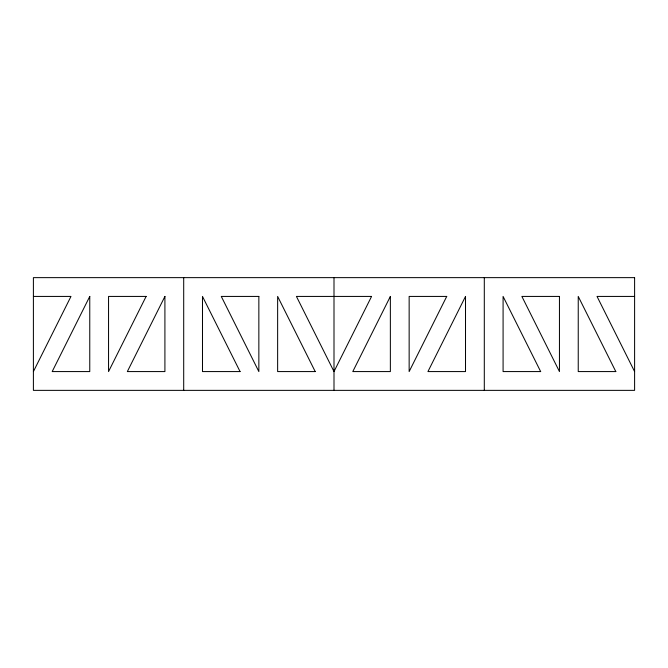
<?xml version="1.0" encoding="UTF-8"?>
<svg xmlns="http://www.w3.org/2000/svg" width="668" height="668" viewBox="0 0 668 668"><rect width="100%" height="100%" fill="white"/><g stroke="black" fill="none" stroke-linecap="round" stroke-linejoin="round"><path stroke-width="1" d="M33.4 371.575L70.975 296.425L33.4 296.425M634.6 296.425L597.025 296.425L634.6 371.575M484.3 277.637L484.3 390.363M334 277.637L334 390.363M183.7 277.637L183.7 390.363M89.763 296.425L52.188 371.575L89.763 371.575L89.763 296.425M146.125 296.425L108.55 371.575L108.55 296.425L146.125 296.425M164.912 296.425L127.337 371.575L164.912 371.575L164.912 296.425M371.575 296.425L334 371.575L296.425 296.425L371.575 296.425M390.363 296.425L352.787 371.575L390.363 371.575L390.363 296.425M446.725 296.425L409.15 371.575L409.15 296.425L446.725 296.425M465.512 296.425L427.938 371.575L465.512 371.575L465.512 296.425M634.6 277.637L33.4 277.637L33.4 390.363L634.6 390.363L634.6 277.637M258.85 296.425L221.275 296.425L258.85 371.575L258.85 296.425M559.45 296.425L521.875 296.425L559.45 371.575L559.45 296.425M240.062 371.575L202.487 371.575L202.487 296.425L240.062 371.575M315.212 371.575L277.637 371.575L277.637 296.425L315.212 371.575M540.663 371.575L503.087 371.575L503.087 296.425L540.663 371.575M615.812 371.575L578.237 371.575L578.237 296.425L615.812 371.575"/></g></svg>
